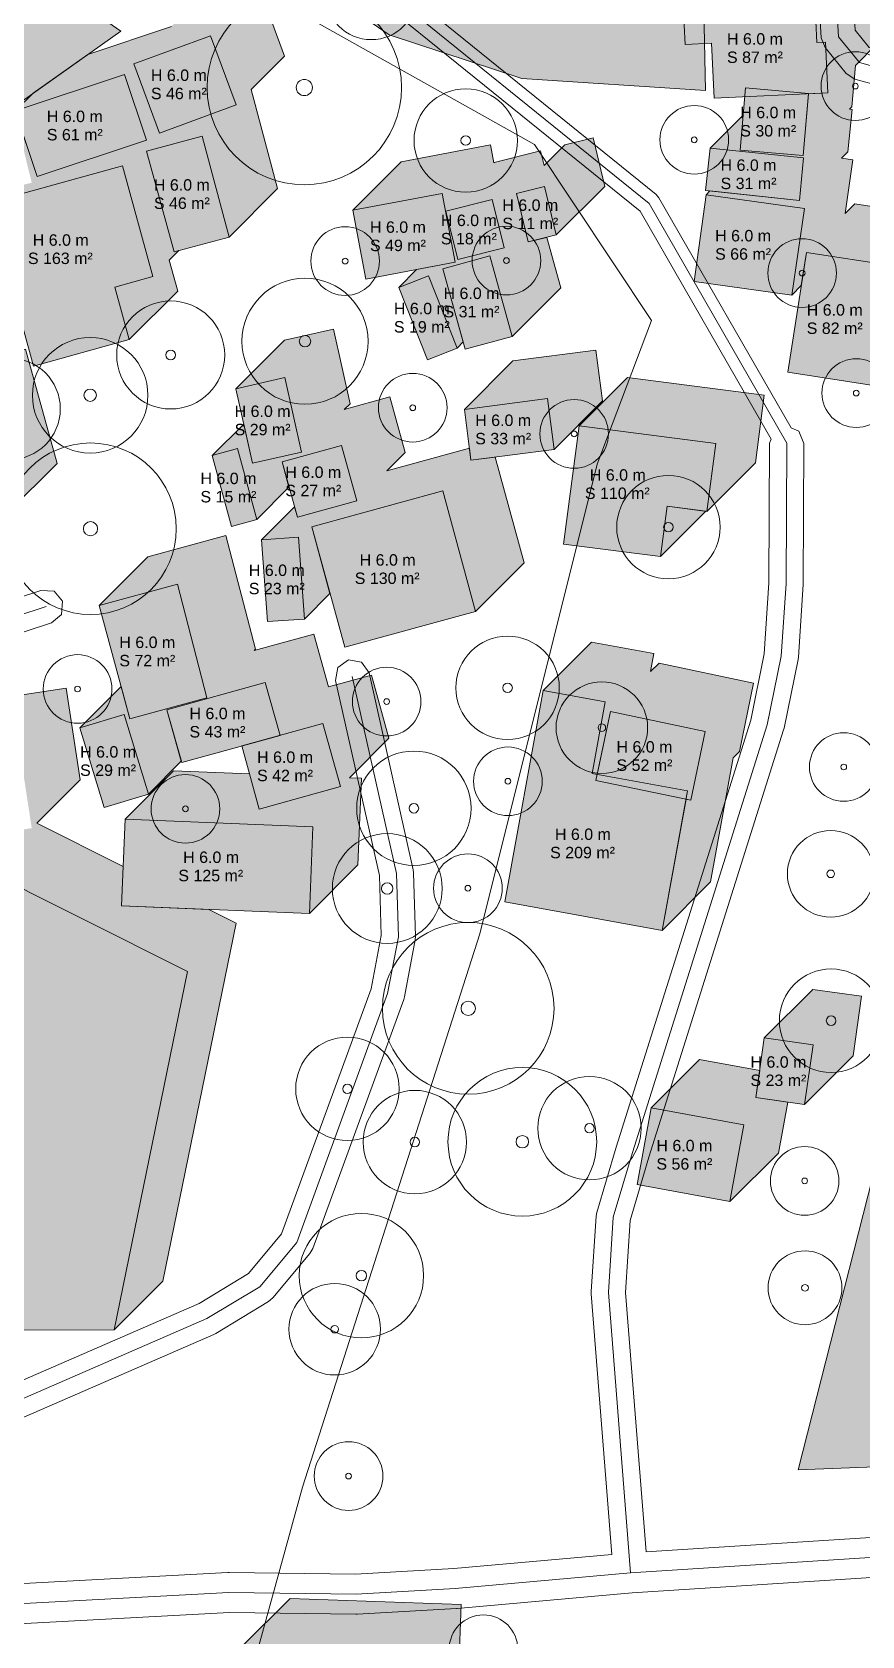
# Model space of a CAD drawing. Header units: metres. Extents: x -4 to 969, y -5 to 964.
# Drawn here: x 484.7 to 557.3, y 692.9 to 833.1 of the extents above; entities that cross this region are included whole.
import ezdxf

# ---------------------------------------------------------------- set-up
doc = ezdxf.new("R2010")
doc.units = ezdxf.units.M
doc.header["$MEASUREMENT"] = 0
for name, color, linetype, lineweight, true_color in [('TPX_BUILDING_AREAS_TEXT', 7, 'CONTINUOUS', 0, 0x000000), ('TPX_BUILDING_HEIGHTS_TEXT', 7, 'CONTINUOUS', 0, 0x000000), ('TPX_BUILDINGS', 7, 'CONTINUOUS', 0, 0x000000), ('TPX_BUILDINGS_HATCH', 7, 'CONTINUOUS', 0, 0xf0f0f0), ('TPX_BUILDINGS_SHADOWS_HATCH', 7, 'CONTINUOUS', 0, 0x000000), ('TPX_BUILDINGS_SHADOWS_OUTLINES', 7, 'CONTINUOUS', 0, 0x000000), ('TPX_ROADS_AXES', 7, 'CONTINUOUS', 0, 0x323232), ('TPX_ROADS_CONTOURS', 7, 'CONTINUOUS', 0, 0x646464), ('TPX_VEGETATION_GREEN_SPACES', 7, 'CONTINUOUS', 0, 0x58ba48), ('TPX_VEGETATION_GREEN_SPACES_HATCH', 7, 'CONTINUOUS', 0, 0x58ba48), ('TPX_VEGETATION_TREES_INDIVIDUAL', 7, 'CONTINUOUS', 0, 0x136734), ('TPX_WATERWAYS', 7, 'CONTINUOUS', 0, 0x7aafdf)]:
    doc.layers.add(name, color=color, linetype=linetype, lineweight=lineweight, true_color=true_color)
doc.styles.add('TPX_TEXTE', font='arial.ttf')

# ---------------------------------------------------------------- blocks, each defined once
blk = doc.blocks.new('TREETR005_CR065')
at = {"layer": 'TPX_VEGETATION_TREES_INDIVIDUAL'}
for radius in [6.5, 0.542]:
    blk.add_circle((0, 0, 0.04), radius, dxfattribs=at)
blk = doc.blocks.new('TREETR003_CR040')
at = {"layer": 'TPX_VEGETATION_TREES_INDIVIDUAL'}
for radius in [4, 0.333]:
    blk.add_circle((0, 0, 0.04), radius, dxfattribs=at)
blk = doc.blocks.new('TREETR004_CR044')
at = {"layer": 'TPX_VEGETATION_TREES_INDIVIDUAL'}
for radius in [4.44, 0.417]:
    blk.add_circle((0, 0, 0.04), radius, dxfattribs=at)
blk = doc.blocks.new('TREETR003_CR030')
at = {"layer": 'TPX_VEGETATION_TREES_INDIVIDUAL'}
for radius in [3, 0.25]:
    blk.add_circle((0, 0, 0.04), radius, dxfattribs=at)
blk = doc.blocks.new('TREETR003_CR038')
at = {"layer": 'TPX_VEGETATION_TREES_INDIVIDUAL'}
for radius in [3.79, 0.333]:
    blk.add_circle((0, 0, 0.04), radius, dxfattribs=at)
blk = doc.blocks.new('TREETR006_CR075')
at = {"layer": 'TPX_VEGETATION_TREES_INDIVIDUAL'}
for radius in [7.5, 0.625]:
    blk.add_circle((0, 0, 0.04), radius, dxfattribs=at)
blk = doc.blocks.new('TREETR005_CR051')
at = {"layer": 'TPX_VEGETATION_TREES_INDIVIDUAL'}
for radius in [5.05, 0.542]:
    blk.add_circle((0, 0, 0.04), radius, dxfattribs=at)
blk = doc.blocks.new('TREETR003_CR032')
at = {"layer": 'TPX_VEGETATION_TREES_INDIVIDUAL'}
for radius in [3.23, 0.292]:
    blk.add_circle((0, 0, 0.04), radius, dxfattribs=at)
blk = doc.blocks.new('TREETR004_CR047')
at = {"layer": 'TPX_VEGETATION_TREES_INDIVIDUAL'}
for radius in [4.72, 0.417]:
    blk.add_circle((0, 0, 0.04), radius, dxfattribs=at)
blk = doc.blocks.new('TREETR005_CR048')
at = {"layer": 'TPX_VEGETATION_TREES_INDIVIDUAL'}
for radius in [4.8, 0.5]:
    blk.add_circle((0, 0, 0.04), radius, dxfattribs=at)
blk = doc.blocks.new('TREETR007_CR085')
at = {"layer": 'TPX_VEGETATION_TREES_INDIVIDUAL'}
for radius in [8.5, 0.708]:
    blk.add_circle((0, 0, 0.04), radius, dxfattribs=at)
blk = doc.blocks.new('TREETR005_CR054')
at = {"layer": 'TPX_VEGETATION_TREES_INDIVIDUAL'}
for radius in [5.44, 0.458]:
    blk.add_circle((0, 0, 0.04), radius, dxfattribs=at)
blk = doc.blocks.new('TREETR005_CR055')
at = {"layer": 'TPX_VEGETATION_TREES_INDIVIDUAL'}
for radius in [5.51, 0.5]:
    blk.add_circle((0, 0, 0.04), radius, dxfattribs=at)
blk = doc.blocks.new('TREETR004_CR050')
at = {"layer": 'TPX_VEGETATION_TREES_INDIVIDUAL'}
for radius in [5, 0.417]:
    blk.add_circle((0, 0, 0.04), radius, dxfattribs=at)
blk = doc.blocks.new('TREETR004_CR045')
at = {"layer": 'TPX_VEGETATION_TREES_INDIVIDUAL'}
for radius in [4.52, 0.417]:
    blk.add_circle((0, 0, 0.04), radius, dxfattribs=at)

msp = doc.modelspace()

# ---------------------------------------------------------------- hatches: boundary and pattern name
at = {"layer": 'TPX_BUILDINGS_HATCH'}
for points in [[(445.74, 866.98), (414.22, 821.76), (428.55, 804.03), (465.7, 841.15), (479.29, 823.88), (492.47, 833.21), (470.87, 848.15), (445.74, 866.98)], [(553.14, 835.96), (541.63, 835.42), (541.79, 832.03), (544.12, 832.15), (544.35, 827.34), (554.29, 827.81), (554.08, 832.23), (553.31, 832.2), (553.14, 835.96)], [(500.31, 832.8), (493.62, 830.33), (495.85, 824.29), (502.54, 826.77), (500.31, 832.8)], [(492.79, 829.42), (483.24, 826.22), (485.16, 820.48), (494.71, 823.68), (492.79, 829.42)], [(547.07, 828.25), (546.61, 822.81), (552.13, 822.34), (552.59, 827.76), (547.07, 828.25)], [(499.59, 824.01), (494.7, 822.7), (497.12, 813.9), (501.94, 815.19), (499.59, 824.01)], [(543.98, 822.98), (543.57, 819.28), (551.79, 818.4), (552.16, 822.12), (543.98, 822.98)], [(492.61, 821.42), (480.89, 818.18), (484.83, 803.92), (493.21, 806.24), (491.94, 810.83), (495.28, 811.75), (492.61, 821.42)], [(520.55, 819.01), (512.75, 817.54), (513.9, 811.52), (521.69, 812.99), (520.55, 819.01)], [(529.52, 819.62), (527.05, 819.01), (528.07, 814.77), (530.54, 815.38), (529.52, 819.62)], [(543.63, 818.9), (542.58, 811.31), (551.13, 810.13), (552.23, 817.71), (543.63, 818.9)], [(524.93, 818.48), (520.87, 817.47), (521.92, 813.23), (525.98, 814.25), (524.93, 818.48)], [(524.74, 813.56), (520.63, 812.42), (522.57, 805.39), (526.69, 806.52), (524.74, 813.56)], [(552.4, 813.86), (550.77, 803.4), (558.44, 802.2), (560.03, 812.67), (552.4, 813.86)], [(519.36, 811.82), (516.77, 810.8), (519.27, 804.48), (521.86, 805.5), (519.36, 811.82)], [(506.81, 802.91), (502.52, 801.94), (503.98, 795.43), (508.27, 796.39), (506.81, 802.91)], [(529.76, 801.08), (522.5, 800.13), (523.08, 795.68), (530.34, 796.63), (529.76, 801.08)], [(532.53, 798.69), (531.18, 788.36), (539.65, 787.26), (540.23, 791.67), (543.69, 791.22), (544.48, 797.14), (532.53, 798.69)], [(502.67, 796.7), (500.45, 796.09), (502.14, 789.9), (504.36, 790.51), (502.67, 796.7)], [(511.76, 796.98), (506.56, 795.54), (507.9, 790.7), (513.1, 792.13), (511.76, 796.98)], [(520.61, 793), (509.16, 789.88), (512.04, 779.35), (523.48, 782.47), (520.61, 793)], [(507.99, 788.95), (504.76, 788.72), (505.29, 781.59), (508.52, 781.8), (507.99, 788.95)], [(497.41, 784.86), (490.57, 782.99), (493.27, 773.08), (500, 774.92), (497.41, 784.86)], [(505.1, 776.25), (496.5, 773.87), (497.79, 769.25), (506.39, 771.63), (505.1, 776.25)], [(529.38, 775.55), (526.03, 757.08), (539.79, 754.58), (542.01, 766.78), (533.68, 768.29), (534.82, 774.56), (529.38, 775.55)], [(492.77, 773.46), (488.89, 772.29), (491.02, 765.32), (494.88, 766.49), (492.77, 773.46)], [(510.14, 772.67), (503.04, 770.71), (504.56, 765.19), (511.67, 767.15), (510.14, 772.67)], [(535.28, 773.72), (533.98, 767.69), (542.31, 765.96), (543.55, 771.96), (535.28, 773.72)], [(492.84, 764.3), (492.53, 756.72), (508.96, 756.07), (509.26, 763.65), (492.84, 764.3)], [(479.62, 760.34), (424.97, 742.97), (425.45, 730.49), (445.85, 734.71), (448.58, 729.94), (470.2, 729.96), (470.23, 719.6), (491.89, 719.66), (498.31, 750.98), (479.62, 760.34)], [(548.72, 745.18), (547.99, 739.97), (552.25, 739.37), (552.99, 744.58), (548.72, 745.18)], [(560.61, 742.45), (551.67, 707.41), (569.66, 708.12), (569.85, 742.7), (560.61, 742.45)], [(538.82, 739.06), (537.6, 732.36), (545.72, 730.87), (546.93, 737.59), (538.82, 739.06)]]:
    msp.add_hatch(color=256, dxfattribs=at).paths.add_polyline_path(points)
at = {"layer": 'TPX_BUILDINGS_SHADOWS_HATCH'}
for points in [[(540.85, 864.54), (539.93, 863.62), (542.15, 863.77), (542.5, 858.73), (542.57, 858.8), (542.73, 862.74), (549.76, 862.46), (549.46, 854.9), (549.28, 854.91), (545.31, 850.94), (553.15, 851.46), (553.38, 848), (553.3, 847.99), (553.56, 843.65), (550.18, 843.46), (549.93, 847.77), (547.39, 847.6), (547.57, 844.84), (545.72, 844.72), (545.62, 846.21), (544.19, 844.78), (548.03, 844.57), (547.8, 839.78), (546.24, 839.86), (546.04, 839.67), (545.87, 839.66), (541.63, 835.42), (545.93, 835.62), (545.08, 838.71), (548.76, 839.71), (549, 838.84), (548.84, 842.24), (553.59, 842.47), (553.72, 839.98), (553.91, 835.99), (553.14, 835.96), (553.31, 832.2), (554.08, 832.23), (554.29, 827.81), (552.59, 827.73), (552.13, 822.34), (546.61, 822.81), (546.87, 825.87), (543.98, 822.98), (552.16, 822.12), (551.79, 818.4), (543.96, 819.23), (543.63, 818.9), (552.23, 817.71), (551.13, 810.13), (551.95, 810.95), (552.4, 813.86), (560.03, 812.67), (558.44, 802.2), (562.68, 806.44), (564.27, 816.91), (556.64, 818.1), (555.79, 817.25), (556.47, 821.95), (555.47, 822.09), (556.03, 822.65), (556.4, 826.36), (556.17, 826.39), (556.37, 826.58), (556.68, 830.2), (558.53, 832.05), (558.32, 836.48), (557.56, 836.44), (557.41, 839.5), (558.15, 840.23), (557.96, 844.23), (557.83, 846.71), (556.55, 846.65), (557.8, 847.9), (557.54, 852.16), (557.62, 852.24), (557.39, 855.7), (549.76, 855.2), (553.7, 859.14), (554, 866.71), (550.34, 866.85), (552.01, 868.53), (552.7, 887.17), (544.9, 887.46), (540.65, 883.22), (548.46, 882.93), (547.77, 864.28), (540.85, 864.54)], [(471.83, 799.44), (471.13, 798.74), (479.9, 801.16), (482.66, 791.17), (486.9, 795.41), (484.14, 805.4), (477.72, 803.63), (478.03, 803.94), (477.5, 807.97), (471.57, 806.22), (472.91, 806.39), (473.78, 799.69), (471.83, 799.44)], [(503.21, 798.85), (500.45, 796.09), (502.67, 796.7), (504.36, 790.51), (507.17, 793.33), (506.56, 795.54), (511.76, 796.98), (513.1, 792.13), (507.9, 790.7), (507.65, 791.61), (504.76, 788.72), (507.99, 788.95), (508.52, 781.8), (510.75, 784.04), (509.16, 789.88), (520.61, 793), (523.48, 782.47), (527.73, 786.72), (525.2, 795.95), (523.08, 795.68), (522.95, 796.73), (515.71, 794.75), (517.34, 796.37), (516, 801.22), (511.99, 800.11), (512.51, 800.63), (511.06, 807.15), (506.77, 806.19), (502.52, 801.94), (506.81, 802.91), (508.27, 796.39), (503.98, 795.43), (503.21, 798.85)], [(526.74, 804.37), (522.5, 800.13), (529.76, 801.08), (530.34, 796.63), (534.58, 800.87), (534, 805.32), (526.74, 804.37)], [(536.77, 802.93), (532.53, 798.69), (544.48, 797.14), (543.69, 791.22), (547.94, 795.47), (548.72, 801.38), (536.77, 802.93)], [(540.23, 791.67), (539.65, 787.26), (543.62, 791.23), (540.23, 791.67)], [(492.5, 775.91), (488.89, 772.29), (492.77, 773.46), (494.88, 766.49), (497.75, 769.37), (496.5, 773.87), (505.1, 776.25), (506.39, 771.63), (503.04, 770.71), (503.04, 770.71), (510.14, 772.67), (511.67, 767.15), (504.56, 765.19), (503.71, 768.28), (497.08, 768.54), (492.84, 764.3), (509.26, 763.65), (508.96, 756.07), (513.2, 760.31), (513.5, 767.89), (512.45, 767.93), (515.91, 771.39), (514.38, 776.91), (510.63, 775.88), (509.35, 780.49), (504.14, 779.05), (504.25, 779.16), (501.66, 789.1), (494.82, 787.23), (490.57, 782.99), (497.41, 784.86), (500, 774.92), (493.27, 773.08), (492.5, 775.91)], [(533.63, 779.79), (529.38, 775.55), (534.82, 774.56), (533.68, 768.29), (534.1, 768.22), (535.28, 773.72), (543.55, 771.96), (542.31, 765.96), (541.88, 766.05), (539.79, 754.58), (544.03, 758.82), (546.01, 769.66), (546.55, 770.21), (547.79, 776.2), (539.52, 777.96), (538.77, 777.21), (539.06, 778.8), (533.63, 779.79)], [(552.96, 749.42), (548.72, 745.18), (552.99, 744.58), (552.25, 739.37), (556.49, 743.62), (557.23, 748.83), (552.96, 749.42)], [(543.06, 743.3), (538.82, 739.06), (546.93, 737.59), (545.72, 730.87), (549.96, 735.12), (550.77, 739.58), (547.99, 739.97), (548.32, 742.35), (543.06, 743.3)], [(503.08, 676.38), (500.04, 673.33), (509.73, 673.09), (509.52, 664.92), (512.09, 667.49), (512.12, 668.68), (518.11, 668.54), (518, 663.98), (521.99, 663.88), (521.75, 653.96), (526, 658.21), (526.23, 668.13), (522.24, 668.23), (522.33, 671.92), (524.66, 674.25), (525.18, 688.13), (520.23, 688.31), (522.02, 690.1), (522.22, 695.64), (507.27, 696.18), (503.03, 691.94), (517.98, 691.4), (517.78, 685.86), (511.91, 686.07), (511.85, 684.22), (520.94, 683.89), (520.42, 670.01), (511.91, 670.31), (512.12, 676.04), (503.08, 676.38)]]:
    msp.add_hatch(color=256, dxfattribs=at).paths.add_polyline_path(points)
h = msp.add_hatch(color=256, dxfattribs=at)
h.paths.add_polyline_path([(482.76, 825.87), (478.52, 821.62), (483.94, 822.96), (484.68, 819.95), (482.01, 819.29), (480.89, 818.18), (492.61, 821.42), (495.28, 811.75), (491.94, 810.83), (493.21, 806.24), (497.46, 810.48), (496.71, 813.18), (497.54, 814.02), (497.12, 813.9), (494.7, 822.7), (499.59, 824.01), (501.94, 815.19), (506.18, 819.43), (503.87, 828.1), (506.78, 831.01), (504.55, 837.04), (497.86, 834.57), (496.91, 833.62), (489.58, 831.16), (484.81, 827.79), (483.24, 826.22), (492.79, 829.42), (494.71, 823.68), (485.16, 820.48), (483.31, 826), (482.76, 825.87)])
h.paths.add_polyline_path([(493.62, 830.33), (500.31, 832.8), (502.54, 826.77), (495.85, 824.29), (493.62, 830.33)], flags=16)
h = msp.add_hatch(color=256, dxfattribs=at)
h.paths.add_polyline_path([(516.99, 821.78), (512.75, 817.54), (520.55, 819.01), (521.69, 812.99), (518.32, 812.35), (516.77, 810.8), (519.36, 811.82), (521.86, 805.5), (522.4, 806.04), (520.63, 812.42), (524.74, 813.56), (526.69, 806.52), (530.93, 810.77), (529.71, 815.17), (528.07, 814.77), (527.05, 819.01), (529.52, 819.62), (530.54, 815.38), (534.78, 819.62), (533.76, 823.87), (531.29, 823.25), (529.49, 821.45), (529.17, 822.73), (525.11, 821.71), (525.09, 821.69), (524.8, 823.25), (516.99, 821.78)])
h.paths.add_polyline_path([(520.87, 817.47), (524.93, 818.48), (525.98, 814.25), (521.92, 813.23), (520.87, 817.47)], flags=16)
h = msp.add_hatch(color=256, dxfattribs=at)
h.paths.add_polyline_path([(429.22, 747.22), (424.97, 742.97), (479.62, 760.34), (498.31, 750.98), (491.89, 719.66), (496.13, 723.91), (502.55, 755.22), (500.16, 756.42), (492.53, 756.72), (492.67, 760.17), (485.12, 763.96), (488.93, 767.76), (487.7, 775.76), (481.95, 774.89), (477.71, 770.65), (483.46, 771.51), (484.68, 763.52), (478.94, 762.65), (478.88, 763), (471.7, 760.72), (475.35, 764.36), (473.98, 768.96), (473.03, 768.74), (471.44, 775.37), (474.78, 776.17), (476.37, 769.52), (480.61, 773.77), (479.02, 780.41), (475.69, 779.61), (471.93, 775.85), (470.81, 779.59), (465.79, 778.07), (461.68, 773.96), (460.97, 776.12), (456.24, 774.56), (455.6, 773.92), (455.5, 774.21), (451.91, 772.92), (447.67, 768.68), (451.25, 769.96), (455.84, 757.04), (456.24, 757.45), (452, 770.32), (456.72, 771.88), (461.29, 758.08), (462.42, 759.22), (458.67, 770.25), (461.74, 771.3), (465.84, 759.22), (465.88, 759.26), (461.55, 773.83), (466.57, 775.35), (471.1, 760.12), (466.07, 758.63), (465.99, 758.9), (448.17, 753.24), (451.84, 756.91), (449.84, 762.56), (445.44, 761.32), (444.41, 760.29), (443.97, 762.71), (439.94, 761.96), (435.7, 757.72), (439.72, 758.46), (441.19, 750.41), (437.15, 749.71), (437.15, 749.74), (429.22, 747.22)])
h.paths.add_polyline_path([(441.19, 757.07), (446.1, 758.46), (447.71, 752.78), (442.81, 751.41), (442.78, 751.53), (442.1, 751.31), (442.67, 751.89), (441.19, 757.07)], flags=16)
at = {"layer": 'TPX_VEGETATION_GREEN_SPACES_HATCH'}
msp.add_hatch(color=256, dxfattribs=at).paths.add_polyline_path([(542.6, 876.04), (493.69, 874.52), (494.57, 857.51), (502.07, 842.44), (515.92, 832.87), (527.53, 829.05), (543.57, 828), (542.6, 876.04)])

# ---------------------------------------------------------------- linework, layer by layer
at = {"layer": 'TPX_BUILDINGS', "elevation": 0.04}
for points in [[(445.74, 866.98), (414.22, 821.76), (428.55, 804.03), (465.7, 841.15), (479.29, 823.88), (492.47, 833.21), (470.87, 848.15)], [(553.14, 835.96), (541.63, 835.42), (541.79, 832.03), (544.12, 832.15), (544.35, 827.34), (554.29, 827.81), (554.08, 832.23), (553.31, 832.2)], [(500.31, 832.8), (493.62, 830.33), (495.85, 824.29), (502.54, 826.77)], [(492.79, 829.42), (483.24, 826.22), (485.16, 820.48), (494.71, 823.68)], [(547.07, 828.25), (546.61, 822.81), (552.13, 822.34), (552.59, 827.76)], [(499.59, 824.01), (494.7, 822.7), (497.12, 813.9), (501.94, 815.19)], [(543.98, 822.98), (543.57, 819.28), (551.79, 818.4), (552.16, 822.12)], [(492.61, 821.42), (480.89, 818.18), (484.83, 803.92), (493.21, 806.24), (491.94, 810.83), (495.28, 811.75)], [(520.55, 819.01), (512.75, 817.54), (513.9, 811.52), (521.69, 812.99)], [(529.52, 819.62), (527.05, 819.01), (528.07, 814.77), (530.54, 815.38)], [(543.63, 818.9), (542.58, 811.31), (551.13, 810.13), (552.23, 817.71)], [(524.93, 818.48), (520.87, 817.47), (521.92, 813.23), (525.98, 814.25)], [(524.74, 813.56), (520.63, 812.42), (522.57, 805.39), (526.69, 806.52)], [(552.4, 813.86), (550.77, 803.4), (558.44, 802.2), (560.03, 812.67)], [(519.36, 811.82), (516.77, 810.8), (519.27, 804.48), (521.86, 805.5)], [(506.81, 802.91), (502.52, 801.94), (503.98, 795.43), (508.27, 796.39)], [(529.76, 801.08), (522.5, 800.13), (523.08, 795.68), (530.34, 796.63)], [(532.53, 798.69), (531.18, 788.36), (539.65, 787.26), (540.23, 791.67), (543.69, 791.22), (544.48, 797.14)], [(502.67, 796.7), (500.45, 796.09), (502.14, 789.9), (504.36, 790.51)], [(511.76, 796.98), (506.56, 795.54), (507.9, 790.7), (513.1, 792.13)], [(520.61, 793), (509.16, 789.88), (512.04, 779.35), (523.48, 782.47)], [(507.99, 788.95), (504.76, 788.72), (505.29, 781.59), (508.52, 781.8)], [(497.41, 784.86), (490.57, 782.99), (493.27, 773.08), (500, 774.92)], [(505.1, 776.25), (496.5, 773.87), (497.79, 769.25), (506.39, 771.63)], [(529.38, 775.55), (526.03, 757.08), (539.79, 754.58), (542.01, 766.78), (533.68, 768.29), (534.82, 774.56)], [(492.77, 773.46), (488.89, 772.29), (491.02, 765.32), (494.88, 766.49)], [(510.14, 772.67), (503.04, 770.71), (504.56, 765.19), (511.67, 767.15)], [(535.28, 773.72), (533.98, 767.69), (542.31, 765.96), (543.55, 771.96)], [(492.84, 764.3), (492.53, 756.72), (508.96, 756.07), (509.26, 763.65)], [(479.62, 760.34), (424.97, 742.97), (425.45, 730.49), (445.85, 734.71), (448.58, 729.94), (470.2, 729.96), (470.23, 719.6), (491.89, 719.66), (498.31, 750.98)], [(548.72, 745.18), (547.99, 739.97), (552.25, 739.37), (552.99, 744.58)], [(560.61, 742.45), (551.67, 707.41), (569.66, 708.12), (569.85, 742.7)], [(538.82, 739.06), (537.6, 732.36), (545.72, 730.87), (546.93, 737.59)]]:
    msp.add_lwpolyline(points, close=True, dxfattribs=at)
at = {"layer": 'TPX_BUILDINGS_SHADOWS_OUTLINES', "elevation": 0.04}
for points in [[(480.89, 818.18), (492.61, 821.42), (495.28, 811.75), (491.94, 810.83), (493.21, 806.24), (497.46, 810.48), (496.71, 813.18), (497.54, 814.02), (497.12, 813.9), (494.7, 822.7), (499.59, 824.01), (501.94, 815.19), (506.18, 819.43), (503.87, 828.1), (506.78, 831.01), (504.55, 837.04)], [(553.14, 835.96), (553.31, 832.2), (554.08, 832.23), (554.29, 827.81), (552.59, 827.73), (552.13, 822.34), (546.61, 822.81), (546.87, 825.87), (543.98, 822.98), (552.16, 822.12), (551.79, 818.4), (543.96, 819.23), (543.63, 818.9), (552.23, 817.71), (551.13, 810.13), (551.95, 810.95), (552.4, 813.86), (560.03, 812.67)], [(496.91, 833.62), (489.58, 831.16), (484.81, 827.79), (483.24, 826.22), (492.79, 829.42), (494.71, 823.68), (485.16, 820.48), (483.31, 826)], [(564.27, 816.91), (556.64, 818.1), (555.79, 817.25), (556.47, 821.95), (555.47, 822.09), (556.03, 822.65), (556.4, 826.36), (556.17, 826.39), (556.37, 826.58), (556.68, 830.2), (558.53, 832.05)], [(479.62, 760.34), (498.31, 750.98), (491.89, 719.66), (496.13, 723.91), (502.55, 755.22), (500.16, 756.42), (492.53, 756.72), (492.67, 760.17), (485.12, 763.96), (488.93, 767.76), (487.7, 775.76), (481.95, 774.89)], [(522.02, 690.1), (522.22, 695.64), (507.27, 696.18), (503.03, 691.94)]]:
    msp.add_lwpolyline(points, dxfattribs=at)
for points in [[(493.62, 830.33), (500.31, 832.8), (502.54, 826.77), (495.85, 824.29)], [(516.99, 821.78), (512.75, 817.54), (520.55, 819.01), (521.69, 812.99), (518.32, 812.35), (516.77, 810.8), (519.36, 811.82), (521.86, 805.5), (522.4, 806.04), (520.63, 812.42), (524.74, 813.56), (526.69, 806.52), (530.93, 810.77), (529.71, 815.17), (528.07, 814.77), (527.05, 819.01), (529.52, 819.62), (530.54, 815.38), (534.78, 819.62), (533.76, 823.87), (531.29, 823.25), (529.49, 821.45), (529.17, 822.73), (525.11, 821.71), (525.09, 821.69), (524.8, 823.25)], [(520.87, 817.47), (524.93, 818.48), (525.98, 814.25), (521.92, 813.23)], [(471.83, 799.44), (471.13, 798.74), (479.9, 801.16), (482.66, 791.17), (486.9, 795.41), (484.14, 805.4), (477.72, 803.63), (478.03, 803.94), (477.5, 807.97), (471.57, 806.22), (472.91, 806.39), (473.78, 799.69)], [(503.21, 798.85), (500.45, 796.09), (502.67, 796.7), (504.36, 790.51), (507.17, 793.33), (506.56, 795.54), (511.76, 796.98), (513.1, 792.13), (507.9, 790.7), (507.65, 791.61), (504.76, 788.72), (507.99, 788.95), (508.52, 781.8), (510.75, 784.04), (509.16, 789.88), (520.61, 793), (523.48, 782.47), (527.73, 786.72), (525.2, 795.95), (523.08, 795.68), (522.95, 796.73), (515.71, 794.75), (517.34, 796.37), (516, 801.22), (511.99, 800.11), (512.51, 800.63), (511.06, 807.15), (506.77, 806.19), (502.52, 801.94), (506.81, 802.91), (508.27, 796.39), (503.98, 795.43)], [(526.74, 804.37), (522.5, 800.13), (529.76, 801.08), (530.34, 796.63), (534.58, 800.87), (534, 805.32)], [(536.77, 802.93), (532.53, 798.69), (544.48, 797.14), (543.69, 791.22), (547.94, 795.47), (548.72, 801.38)], [(540.23, 791.67), (539.65, 787.26), (543.62, 791.23)], [(492.5, 775.91), (488.89, 772.29), (492.77, 773.46), (494.88, 766.49), (497.75, 769.37), (496.5, 773.87), (505.1, 776.25), (506.39, 771.63), (503.04, 770.71), (503.04, 770.71), (510.14, 772.67), (511.67, 767.15), (504.56, 765.19), (503.71, 768.28), (497.08, 768.54), (492.84, 764.3), (509.26, 763.65), (508.96, 756.07), (513.2, 760.31), (513.5, 767.89), (512.45, 767.93), (515.91, 771.39), (514.38, 776.91), (510.63, 775.88), (509.35, 780.49), (504.14, 779.05), (504.25, 779.16), (501.66, 789.1), (494.82, 787.23), (490.57, 782.99), (497.41, 784.86), (500, 774.92), (493.27, 773.08)], [(533.63, 779.79), (529.38, 775.55), (534.82, 774.56), (533.68, 768.29), (534.1, 768.22), (535.28, 773.72), (543.55, 771.96), (542.31, 765.96), (541.88, 766.05), (539.79, 754.58), (544.03, 758.82), (546.01, 769.66), (546.55, 770.21), (547.79, 776.2), (539.52, 777.96), (538.77, 777.21), (539.06, 778.8)], [(552.96, 749.42), (548.72, 745.18), (552.99, 744.58), (552.25, 739.37), (556.49, 743.62), (557.23, 748.83)], [(543.06, 743.3), (538.82, 739.06), (546.93, 737.59), (545.72, 730.87), (549.96, 735.12), (550.77, 739.58), (547.99, 739.97), (548.32, 742.35)]]:
    msp.add_lwpolyline(points, close=True, dxfattribs=at)
at = {"layer": 'TPX_ROADS_AXES', "elevation": 0.03}
for points in [[(551.82, 889.65), (555.2, 832.71), (557.04, 830.45), (559.4, 829.8), (593.83, 831.28), (596.5, 832.4)], [(550.68, 797.17), (538.65, 818.13), (512.74, 839.08), (503.92, 844.16), (498.03, 851.01)], [(550.68, 797.17), (550.63, 784.91), (550.21, 778.56), (548.98, 772.57), (537.19, 735.18), (535.52, 729.5), (535.09, 722.93)], [(365.66, 769.25), (383.33, 760.71), (393.83, 757.37), (405.16, 758.07), (427.13, 763.39), (451.7, 771.63), (485.95, 782.89)], [(512.7, 776.77), (516.56, 759.56), (516.73, 754.03), (515.79, 749.07), (507.85, 727.3), (504.62, 723.43), (500, 720.64), (478.23, 711.17), (475.22, 708.68), (473.8, 704.66), (473.12, 695.16)], [(535.09, 722.93), (537.02, 698.42)], [(353.41, 684.82), (369.03, 687.07), (385.85, 688.51), (417.05, 690.27), (473.12, 695.16), (501.92, 696.7), (513.03, 696.55), (521.71, 697.06), (537.02, 698.42), (598.47, 702.35), (691.22, 709.32)]]:
    msp.add_lwpolyline(points, dxfattribs=at)
at = {"layer": 'TPX_ROADS_CONTOURS', "elevation": 0.03}
for points in [[(560, 891.93), (551.59, 960.67), (548.64, 960.67), (548.59, 960.49), (557.01, 891.65), (551.68, 891.14), (496.49, 885.95), (495.47, 885.41), (495.14, 884.31), (495.67, 883.3), (496.77, 882.96), (550.41, 888.01), (553.7, 832.62), (554.03, 831.76), (555.88, 829.5), (556.65, 829), (559, 828.36)], [(596.82, 704), (538.38, 700.26), (536.6, 722.94), (537.01, 729.23), (538.63, 734.75), (550.41, 772.12), (550.45, 772.27), (551.68, 778.26), (551.71, 778.46), (552.13, 784.81), (552.13, 784.9), (552.18, 797.16), (551.74, 798.23), (551.06, 798.51), (539.51, 818.63), (539.28, 818.91), (513.37, 839.86)], [(512.18, 838.25), (537.87, 817.47), (549.32, 797.52), (549.18, 797.17), (549.13, 784.96), (548.72, 778.76), (547.53, 772.95), (535.76, 735.64), (534.09, 729.92), (534.03, 729.59), (533.6, 723.02), (533.6, 722.81), (535.39, 700.03), (521.58, 698.8), (512.99, 698.3), (501.95, 698.45), (501.83, 698.45), (474.75, 697)], [(393.92, 755.87), (405.26, 756.57), (405.52, 756.61), (427.48, 761.93), (427.6, 761.97), (452.17, 770.21), (486.42, 781.46), (487.29, 782.21), (487.38, 783.36), (486.63, 784.23), (485.49, 784.31), (451.23, 773.06), (426.71, 764.84), (404.94, 759.56), (394.02, 758.89)], [(479.02, 709.88), (500.6, 719.26), (500.78, 719.35), (505.39, 722.14), (505.77, 722.47), (509, 726.33), (509.26, 726.78), (517.2, 748.55), (517.26, 748.79), (518.2, 753.75), (518.23, 754.07), (518.06, 759.61), (518.02, 759.89), (514.17, 777.1), (513.5, 778.04), (512.37, 778.23), (511.43, 777.57), (511.24, 776.44), (515.07, 759.38), (515.23, 754.14), (514.34, 749.47), (506.53, 728.06), (503.63, 724.58), (499.31, 721.97), (477.63, 712.54)], [(417.2, 688.53), (473.24, 693.42), (501.96, 694.95), (513, 694.8), (513.13, 694.8), (521.81, 695.31), (521.86, 695.31), (537.16, 696.67), (598.58, 700.6)]]:
    msp.add_lwpolyline(points, dxfattribs=at)
msp.add_lwpolyline([(553.4, 888.29), (558.83, 888.81), (584.49, 891.22), (591.12, 891.84), (594.4, 850.53), (595.32, 835.25), (595.11, 833.44), (593.5, 832.77), (559.57, 831.31), (557.9, 831.77), (556.66, 833.28)], close=True, dxfattribs=at)
at = {"layer": 'TPX_VEGETATION_GREEN_SPACES', "elevation": 0}
msp.add_lwpolyline([(542.6, 876.04), (493.69, 874.52), (494.57, 857.51), (502.07, 842.44), (515.92, 832.87), (527.53, 829.05), (543.57, 828)], close=True, dxfattribs=at)
at = {"layer": 'TPX_WATERWAYS', "elevation": 0.01}
for points in [[(487.15, 926.9), (488.06, 913.09), (490.92, 869.73), (492.56, 854.86), (500.01, 842.4), (508.08, 834.81), (528.62, 823.28), (538.86, 807.9), (534.11, 795.35), (523.85, 754.27), (508.35, 705.92)], [(508.35, 705.92), (502.56, 684.84)]]:
    msp.add_lwpolyline(points, dxfattribs=at)

# ---------------------------------------------------------------- block references
at = {"layer": 'TPX_VEGETATION_TREES_INDIVIDUAL'}
for name, p in [('TREETR003_CR040', (514.36, 836.46, 0.04)), ('TREETR007_CR085', (508.51, 828.27, 0.04)), ('TREETR003_CR030', (556.68, 828.4, 0.04)), ('TREETR004_CR045', (522.62, 823.64, 0.04)), ('TREETR003_CR030', (542.6, 823.7, 0.04)), ('TREETR003_CR030', (512.08, 813.1, 0.04)), ('TREETR003_CR030', (526.18, 813.14, 0.04)), ('TREETR003_CR030', (552.03, 812.05, 0.04)), ('TREETR005_CR055', (508.57, 806.09, 0.04)), ('TREETR004_CR047', (496.83, 804.89, 0.04)), ('TREETR005_CR051', (489.79, 801.37, 0.04)), ('TREETR004_CR044', (482.74, 800.18, 0.04)), ('TREETR003_CR030', (556.76, 801.56, 0.04)), ('TREETR003_CR030', (517.99, 800.28, 0.04)), ('TREETR003_CR030', (532.1, 797.99, 0.04)), ('TREETR006_CR075', (489.82, 789.7, 0.04)), ('TREETR004_CR045', (540.34, 789.84, 0.04)), ('TREETR004_CR045', (526.28, 775.79, 0.04)), ('TREETR003_CR030', (488.69, 775.69, 0.04)), ('TREETR003_CR030', (515.71, 774.59, 0.04)), ('TREETR003_CR040', (534.52, 772.31, 0.04)), ('TREETR003_CR030', (555.67, 768.87, 0.04)), ('TREETR004_CR050', (518.09, 765.26, 0.04)), ('TREETR003_CR030', (526.31, 767.62, 0.04)), ('TREETR003_CR030', (498.12, 765.21, 0.04)), ('TREETR005_CR048', (515.76, 758.25, 0.04)), ('TREETR003_CR038', (554.53, 759.53, 0.04)), ('TREETR003_CR030', (522.81, 758.27, 0.04)), ('TREETR006_CR075', (522.84, 747.77, 0.04)), ('TREETR004_CR045', (554.56, 746.69, 0.04)), ('TREETR004_CR045', (512.28, 740.73, 0.04)), ('TREETR005_CR065', (527.57, 736.11, 0.04)), ('TREETR004_CR045', (533.44, 737.29, 0.04)), ('TREETR004_CR045', (518.17, 736.08, 0.04)), ('TREETR003_CR030', (552.25, 732.68, 0.04)), ('TREETR005_CR054', (513.5, 724.4, 0.04)), ('TREETR003_CR032', (552.28, 723.34, 0.04)), ('TREETR003_CR040', (511.17, 719.72, 0.04)), ('TREETR003_CR030', (512.38, 706.88, 0.04)), ('TREETR003_CR030', (524.17, 691.74, 0.04))]:
    msp.add_blockref(name, p, dxfattribs=at)

# ---------------------------------------------------------------- texts
at = {"layer": 'TPX_BUILDING_AREAS_TEXT', "style": 'TPX_TEXTE'}
for s, p in [('S 87 m²', (545.46, 830.42, 0.05)), ('S 46 m²', (495.1, 827.25, 0.05)), ('S 61 m²', (486, 823.65, 0.05)), ('S 30 m²', (546.62, 823.99, 0.05)), ('S 31 m²', (544.9, 819.39, 0.05)), ('S 46 m²', (495.36, 817.66, 0.05)), ('S 11 m²', (525.82, 815.89, 0.05)), ('S 49 m²', (514.25, 813.97, 0.05)), ('S 18 m²', (520.45, 814.56, 0.05)), ('S 163 m²', (484.35, 812.84, 0.05)), ('S 66 m²', (544.42, 813.22, 0.05)), ('S 31 m²', (520.68, 808.18, 0.05)), ('S 19 m²', (516.34, 806.85, 0.05)), ('S 82 m²', (552.43, 806.73, 0.05)), ('S 29 m²', (502.42, 797.87, 0.05)), ('S 33 m²', (523.45, 797.08, 0.05)), ('S 15 m²', (499.43, 792, 0.05)), ('S 27 m²', (506.85, 792.54, 0.05)), ('S 110 m²', (533.04, 792.3, 0.05)), ('S 130 m²', (512.92, 784.87, 0.05)), ('S 23 m²', (503.66, 783.97, 0.05)), ('S 72 m²', (492.34, 777.67, 0.05)), ('S 43 m²', (498.47, 771.45, 0.05)), ('S 29 m²', (488.91, 768.09, 0.05)), ('S 42 m²', (504.38, 767.63, 0.05)), ('S 52 m²', (535.8, 768.53, 0.05)), ('S 209 m²', (530, 760.89, 0.05)), ('S 125 m²', (497.5, 758.88, 0.05)), ('S 23 m²', (547.51, 740.98, 0.05)), ('S 56 m²', (539.29, 733.67, 0.05))]:
    msp.add_text(s, height=1, dxfattribs=at).set_placement(p)
at = {"layer": 'TPX_BUILDING_HEIGHTS_TEXT', "style": 'TPX_TEXTE'}
for p in [(545.46, 832.02, 0.05), (495.1, 828.85, 0.05), (486, 825.25, 0.05), (546.62, 825.59, 0.05), (544.9, 820.99, 0.05), (495.36, 819.26, 0.05), (525.82, 817.49, 0.05), (514.25, 815.57, 0.05), (520.45, 816.16, 0.05), (484.77, 814.44, 0.05), (544.42, 814.82, 0.05), (520.68, 809.78, 0.05), (516.34, 808.45, 0.05), (552.43, 808.33, 0.05), (502.42, 799.47, 0.05), (523.45, 798.68, 0.05), (506.85, 794.14, 0.05), (499.43, 793.6, 0.05), (533.47, 793.9, 0.05), (513.35, 786.47, 0.05), (503.66, 785.57, 0.05), (492.34, 779.27, 0.05), (498.47, 773.05, 0.05), (488.91, 769.69, 0.05), (504.38, 769.23, 0.05), (535.8, 770.13, 0.05), (530.42, 762.49, 0.05), (497.92, 760.48, 0.05), (547.51, 742.58, 0.05), (539.29, 735.27, 0.05)]:
    msp.add_text('H 6.0 m', height=1, dxfattribs=at).set_placement(p)

doc.saveas('drawing.dxf')
